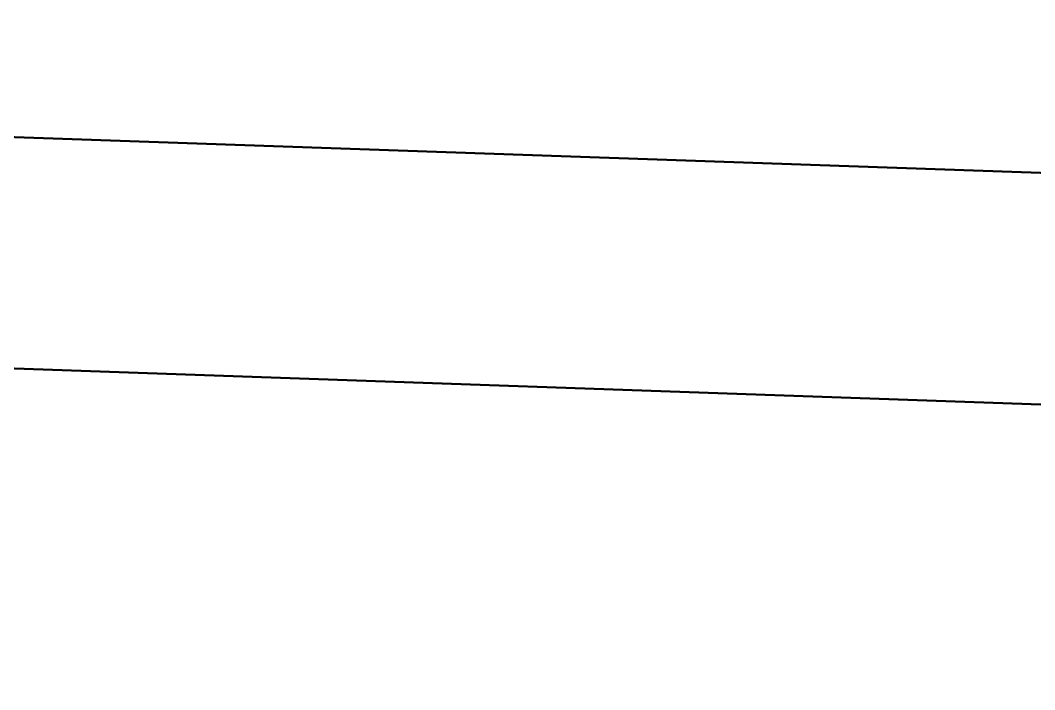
# Model space of a CAD drawing. Header units: metres. Extents: x 10 to 831, y 10 to 584.
# Drawn here: x 66.06 to 77.01, y 479.63 to 486.85 of the extents above; entities that cross this region are included whole.
import ezdxf

# ---------------------------------------------------------------- set-up
doc = ezdxf.new("R2010")
doc.units = ezdxf.units.M
doc.layers.add('CUT', color=7, linetype='Continuous', lineweight=50)
doc.layers.add('VIS', color=8, linetype='Continuous', lineweight=13)

msp = doc.modelspace()

# ---------------------------------------------------------------- linework, layer by layer
at = {"layer": 'CUT'}
for p, q in [((165, 482.127), (30, 486.852)), ((30, 484.352), (165, 479.627))]:
    msp.add_line(p, q, dxfattribs=at)
at = {"layer": 'VIS'}
for p, q in [((30, 486.852), (162.75, 482.206)), ((165, 482.127), (30, 486.852)), ((162.5, 482.214), (30, 486.852)), ((47.05, 486.255), (66.3, 485.582)), ((56.129, 485.937), (67.887, 485.526)), ((66.557, 485.572), (65.336, 485.615)), ((66.087, 485.589), (65.385, 485.614)), ((65.848, 485.597), (66.094, 485.589)), ((66.483, 485.575), (65.888, 485.596)), ((66.651, 485.569), (65.9, 485.595)), ((66.176, 485.586), (65.926, 485.595)), ((66.031, 485.591), (66.254, 485.583)), ((66.069, 485.589), (66.801, 485.563)), ((66.087, 485.589), (66.681, 485.568)), ((66.359, 485.579), (66.12, 485.587)), ((66.176, 485.586), (66.427, 485.577)), ((66.981, 485.558), (66.232, 485.583)), ((66.926, 485.56), (66.249, 485.583)), ((67.022, 485.556), (66.272, 485.582)), ((66.548, 485.572), (66.34, 485.58)), ((66.606, 485.57), (66.356, 485.579)), ((66.636, 485.569), (66.386, 485.578)), ((66.645, 485.569), (66.409, 485.577)), ((66.668, 485.568), (66.435, 485.577)), ((66.691, 485.567), (66.467, 485.575)), ((66.475, 485.575), (67.152, 485.552)), ((66.731, 485.566), (66.483, 485.575)), ((66.522, 485.574), (66.772, 485.565)), ((66.548, 485.572), (66.757, 485.565)), ((66.801, 485.563), (66.558, 485.572)), ((67.262, 485.548), (66.571, 485.572)), ((67.328, 485.546), (66.588, 485.571)), ((67.359, 485.544), (66.61, 485.57)), ((66.651, 485.569), (66.901, 485.56)), ((66.668, 485.568), (66.901, 485.56)), ((66.691, 485.567), (66.916, 485.56)), ((66.887, 485.561), (66.696, 485.567)), ((66.731, 485.566), (66.979, 485.558)), ((67.025, 485.556), (66.79, 485.564)), ((67.05, 485.555), (66.8, 485.564)), ((66.801, 485.563), (67.044, 485.555)), ((66.801, 485.563), (67.492, 485.539)), ((67.039, 485.555), (66.825, 485.563)), ((66.86, 485.562), (67.109, 485.553)), ((66.887, 485.561), (67.078, 485.554)), ((67.177, 485.55), (66.927, 485.56)), ((66.981, 485.558), (67.231, 485.548)), ((68.271, 485.513), (67.023, 485.556)), ((67.025, 485.556), (67.259, 485.548)), ((67.69, 485.533), (67.058, 485.555)), ((67.672, 485.533), (67.077, 485.554)), ((67.371, 485.544), (67.148, 485.552)), ((67.177, 485.55), (67.428, 485.542)), ((67.482, 485.54), (67.232, 485.548)), ((67.515, 485.538), (67.265, 485.548)), ((67.516, 485.538), (67.271, 485.547)), ((67.273, 485.547), (67.522, 485.538)), ((67.276, 485.547), (67.87, 485.527)), ((67.328, 485.546), (67.574, 485.536)), ((67.59, 485.536), (67.365, 485.544)), ((67.371, 485.544), (67.594, 485.536)), ((67.637, 485.535), (67.386, 485.543)), ((68.614, 485.5), (67.428, 485.542)), ((67.502, 485.539), (69.473, 485.47)), ((67.516, 485.538), (67.761, 485.53)), ((68.271, 485.513), (67.523, 485.538)), ((67.794, 485.529), (67.555, 485.538)), ((67.59, 485.536), (67.814, 485.528)), ((68.281, 485.512), (67.604, 485.535)), ((68.365, 485.509), (67.619, 485.535)), ((67.665, 485.534), (68.376, 485.509)), ((67.897, 485.526), (67.683, 485.533)), ((69.254, 485.478), (67.721, 485.531)), ((68.011, 485.521), (67.761, 485.53)), ((68.522, 485.504), (67.772, 485.529)), ((67.772, 485.529), (68.022, 485.521)), ((67.794, 485.529), (68.033, 485.521)), ((67.829, 485.528), (68.507, 485.504)), ((68.033, 485.521), (67.842, 485.528)), ((68.107, 485.518), (67.856, 485.527)), ((72.143, 485.377), (67.89, 485.526)), ((67.897, 485.526), (68.112, 485.518)), ((68.178, 485.515), (67.928, 485.524)), ((68.221, 485.514), (67.973, 485.522)), ((68.218, 485.514), (68.01, 485.521)), ((68.022, 485.521), (68.272, 485.512)), ((68.278, 485.512), (68.029, 485.521)), ((68.033, 485.521), (68.224, 485.514)), ((68.314, 485.51), (68.068, 485.519)), ((68.178, 485.515), (68.429, 485.507)), ((68.43, 485.507), (68.196, 485.515)), ((68.218, 485.514), (68.427, 485.507)), ((68.497, 485.505), (68.252, 485.513)), ((68.861, 485.491), (68.267, 485.513)), ((68.53, 485.503), (68.297, 485.512)), ((68.314, 485.51), (68.561, 485.502)), ((68.579, 485.501), (68.329, 485.51)), ((68.537, 485.503), (68.335, 485.51)), ((68.365, 485.509), (68.614, 485.5)), ((68.637, 485.5), (68.387, 485.508)), ((70.646, 485.429), (68.394, 485.508)), ((69.106, 485.483), (68.414, 485.507)), ((68.43, 485.507), (68.664, 485.499)), ((68.465, 485.505), (69.059, 485.485)), ((68.711, 485.497), (68.488, 485.505)), ((68.488, 485.505), (68.712, 485.497)), ((68.537, 485.503), (68.738, 485.496)), ((68.637, 485.5), (69.888, 485.456)), ((68.645, 485.499), (69.336, 485.475)), ((69.48, 485.47), (68.73, 485.496)), ((69.011, 485.487), (68.761, 485.495)), ((69.077, 485.484), (68.827, 485.493)), ((69.653, 485.464), (68.903, 485.49)), ((69.179, 485.481), (68.929, 485.489)), ((69.636, 485.465), (68.958, 485.488)), ((69.215, 485.479), (68.966, 485.488)), ((69.184, 485.481), (68.97, 485.488)), ((69.179, 485.481), (68.988, 485.487)), ((69.794, 485.459), (69.054, 485.485)), ((69.077, 485.484), (69.327, 485.476)), ((69.855, 485.457), (69.106, 485.483)), ((69.796, 485.459), (69.164, 485.481)), ((69.378, 485.473), (69.172, 485.481)), ((69.179, 485.481), (69.43, 485.471)), ((69.179, 485.481), (69.37, 485.474)), ((69.184, 485.481), (69.861, 485.457)), ((69.215, 485.479), (69.463, 485.471)), ((69.343, 485.475), (69.544, 485.467)), ((69.356, 485.474), (69.606, 485.466)), ((69.607, 485.466), (69.357, 485.474)), ((69.605, 485.466), (69.381, 485.473)), ((69.638, 485.465), (69.388, 485.473)), ((70.05, 485.45), (69.456, 485.471)), ((69.708, 485.462), (69.469, 485.471)), ((69.715, 485.462), (69.472, 485.47)), ((69.48, 485.47), (69.73, 485.461)), ((70.765, 485.425), (69.518, 485.469)), ((69.802, 485.459), (69.554, 485.467)), ((69.836, 485.457), (69.602, 485.466)), ((69.605, 485.466), (69.828, 485.458)), ((69.645, 485.464), (70.896, 485.42)), ((69.653, 485.464), (69.903, 485.455)), ((69.654, 485.464), (70.248, 485.443)), ((69.888, 485.456), (69.68, 485.463)), ((69.715, 485.462), (69.957, 485.453)), ((69.968, 485.453), (69.722, 485.462)), ((69.98, 485.452), (69.731, 485.461)), ((70.015, 485.451), (69.765, 485.46)), ((69.767, 485.46), (70.516, 485.433)), ((70.021, 485.451), (69.771, 485.46)), ((69.794, 485.459), (70.041, 485.451)), ((70.042, 485.451), (69.828, 485.458)), ((69.836, 485.457), (70.07, 485.45)), ((69.888, 485.456), (70.097, 485.448)), ((70.18, 485.446), (69.93, 485.454)), ((70.208, 485.445), (69.96, 485.453)), ((69.968, 485.453), (70.213, 485.445)), ((70.042, 485.451), (70.257, 485.443)), ((70.355, 485.44), (70.106, 485.448)), ((70.326, 485.44), (70.135, 485.447)), ((70.392, 485.438), (70.159, 485.446)), ((70.18, 485.446), (70.431, 485.437)), ((70.208, 485.445), (70.457, 485.436)), ((70.949, 485.418), (70.258, 485.442)), ((71.028, 485.416), (70.295, 485.442)), ((70.99, 485.417), (70.313, 485.441)), ((70.326, 485.44), (70.517, 485.433)), ((70.577, 485.432), (70.327, 485.44)), ((71.108, 485.413), (70.358, 485.439)), ((70.626, 485.43), (70.378, 485.438)), ((76.646, 485.219), (70.392, 485.438)), ((70.456, 485.436), (70.651, 485.429)), ((70.488, 485.434), (71.18, 485.411)), ((70.766, 485.425), (70.516, 485.433)), ((70.781, 485.425), (70.534, 485.433)), ((71.241, 485.409), (70.539, 485.433)), ((70.539, 485.433), (71.216, 485.409)), ((70.608, 485.43), (70.858, 485.421)), ((71.239, 485.409), (70.645, 485.429)), ((70.896, 485.42), (70.66, 485.428)), ((70.948, 485.418), (70.703, 485.427)), ((70.945, 485.418), (70.721, 485.426)), ((70.773, 485.425), (71.476, 485.4)), ((70.781, 485.425), (71.028, 485.416)), ((70.843, 485.423), (71.437, 485.401)), ((71.143, 485.412), (70.904, 485.42)), ((71.181, 485.411), (70.931, 485.419)), ((70.945, 485.418), (71.168, 485.411)), ((70.986, 485.417), (71.697, 485.392)), ((71.329, 485.405), (71.115, 485.412)), ((71.143, 485.412), (71.383, 485.404)), ((71.356, 485.404), (71.155, 485.412)), ((71.181, 485.411), (71.432, 485.401)), ((71.935, 485.384), (71.223, 485.409)), ((71.979, 485.382), (71.229, 485.409)), ((71.51, 485.399), (71.26, 485.408)), ((71.514, 485.399), (71.264, 485.408)), ((72.324, 485.37), (71.271, 485.408)), ((71.521, 485.399), (71.271, 485.408)), ((71.472, 485.4), (71.281, 485.407)), ((71.58, 485.397), (71.33, 485.405)), ((71.558, 485.397), (71.349, 485.404)), ((71.356, 485.404), (71.558, 485.397)), ((72.155, 485.377), (71.405, 485.403)), ((71.699, 485.392), (71.45, 485.401)), ((71.472, 485.4), (71.663, 485.394)), ((72.261, 485.372), (71.521, 485.399)), ((71.558, 485.397), (71.767, 485.39)), ((71.642, 485.394), (72.393, 485.368)), ((72.345, 485.37), (71.667, 485.394)), ((72.907, 485.35), (71.686, 485.393)), ((71.98, 485.382), (71.73, 485.391)), ((72.077, 485.379), (71.827, 485.388)), ((72.428, 485.367), (71.834, 485.387)), ((72.609, 485.361), (71.858, 485.386)), ((71.893, 485.385), (72.57, 485.362)), ((72.182, 485.375), (71.932, 485.384)), ((72.647, 485.359), (71.944, 485.384)), ((71.95, 485.384), (72.2, 485.375)), ((72.162, 485.376), (71.96, 485.383)), ((72.187, 485.375), (71.973, 485.382)), ((71.979, 485.382), (72.228, 485.373)), ((72.032, 485.38), (72.626, 485.36)), ((72.288, 485.372), (72.039, 485.38)), ((72.285, 485.372), (72.062, 485.38)), ((72.351, 485.37), (72.102, 485.378)), ((72.793, 485.354), (72.102, 485.378)), ((72.108, 485.378), (72.358, 485.369)), ((72.155, 485.377), (72.405, 485.368)), ((72.162, 485.376), (72.363, 485.369)), ((72.419, 485.367), (72.174, 485.375)), ((72.179, 485.375), (72.413, 485.368)), ((72.183, 485.375), (72.433, 485.366)), ((72.187, 485.375), (72.402, 485.368)), ((72.509, 485.364), (72.26, 485.372)), ((72.514, 485.364), (72.264, 485.372)), ((72.285, 485.372), (72.508, 485.364)), ((72.332, 485.37), (73.023, 485.346)), ((72.567, 485.362), (72.379, 485.369)), ((72.628, 485.36), (72.386, 485.369)), ((72.418, 485.367), (72.662, 485.358)), ((72.419, 485.367), (72.664, 485.358)), ((72.618, 485.36), (72.427, 485.367)), ((72.692, 485.358), (72.444, 485.366)), ((73.26, 485.338), (72.511, 485.364)), ((72.842, 485.352), (72.593, 485.361)), ((72.618, 485.36), (72.809, 485.353)), ((72.628, 485.36), (72.871, 485.351)), ((72.692, 485.358), (72.941, 485.349)), ((72.761, 485.355), (73.01, 485.346)), ((73.021, 485.346), (72.771, 485.355)), ((72.799, 485.354), (72.994, 485.347)), ((73.057, 485.345), (72.818, 485.353)), ((72.842, 485.352), (73.09, 485.344)), ((73.184, 485.341), (72.933, 485.349)), ((74.51, 485.294), (72.977, 485.347)), ((73.248, 485.338), (73.001, 485.346)), ((73.228, 485.339), (73.019, 485.346)), ((73.021, 485.346), (73.271, 485.338)), ((73.699, 485.322), (73.022, 485.346)), ((73.617, 485.325), (73.023, 485.346)), ((73.196, 485.34), (74.729, 485.286)), ((73.221, 485.339), (73.815, 485.318)), ((73.977, 485.312), (73.228, 485.339)), ((73.228, 485.339), (73.437, 485.332)), ((73.248, 485.338), (73.494, 485.33)), ((73.248, 485.338), (73.473, 485.33)), ((73.509, 485.329), (73.259, 485.338)), ((73.474, 485.33), (73.26, 485.338)), ((75.351, 485.264), (73.308, 485.336)), ((73.578, 485.327), (73.327, 485.336)), ((73.584, 485.327), (73.35, 485.334)), ((74.109, 485.308), (73.359, 485.334)), ((74.43, 485.297), (73.377, 485.333)), ((73.625, 485.325), (73.402, 485.332)), ((74.183, 485.305), (73.438, 485.332)), ((73.697, 485.322), (73.509, 485.329)), ((73.759, 485.32), (73.51, 485.329)), ((73.767, 485.32), (73.517, 485.329)), ((73.764, 485.32), (73.573, 485.327)), ((73.584, 485.327), (73.818, 485.318)), ((73.609, 485.325), (73.859, 485.317)), ((74.013, 485.312), (73.764, 485.32)), ((73.764, 485.32), (73.955, 485.313)), ((76.15, 485.236), (73.899, 485.316)), ((74.185, 485.305), (73.934, 485.314)), ((74.637, 485.29), (73.945, 485.313)), ((74.176, 485.305), (73.974, 485.312)), ((73.977, 485.312), (74.727, 485.286)), ((74.234, 485.303), (73.988, 485.312)), ((74.332, 485.3), (74.118, 485.308)), ((74.176, 485.305), (74.867, 485.282)), ((74.806, 485.284), (74.212, 485.304)), ((74.492, 485.294), (74.253, 485.303)), ((75.02, 485.276), (74.27, 485.303)), ((74.519, 485.293), (74.295, 485.302)), ((74.332, 485.3), (74.547, 485.293)), ((75.054, 485.275), (74.376, 485.298)), ((75.158, 485.271), (74.407, 485.298)), ((74.41, 485.298), (75.004, 485.277)), ((74.675, 485.288), (74.439, 485.297)), ((74.444, 485.296), (75.578, 485.257)), ((74.492, 485.294), (74.732, 485.286)), ((74.519, 485.293), (74.742, 485.286)), ((74.52, 485.293), (74.77, 485.285)), ((74.774, 485.284), (74.525, 485.293)), ((75.255, 485.268), (74.544, 485.293)), ((74.831, 485.283), (74.582, 485.291)), ((75.347, 485.264), (74.598, 485.291)), ((74.602, 485.29), (74.828, 485.283)), ((74.87, 485.282), (74.625, 485.29)), ((74.826, 485.283), (74.638, 485.29)), ((74.645, 485.289), (76.896, 485.211)), ((74.898, 485.281), (74.689, 485.288)), ((76.461, 485.226), (74.712, 485.287)), ((74.91, 485.28), (74.719, 485.286)), ((74.99, 485.277), (74.755, 485.285)), ((75.013, 485.277), (74.763, 485.285)), ((74.981, 485.277), (74.78, 485.284)), ((74.781, 485.284), (75.018, 485.276)), ((74.848, 485.282), (75.097, 485.274)), ((75.61, 485.255), (74.86, 485.282)), ((74.87, 485.282), (75.115, 485.273)), ((74.898, 485.281), (75.107, 485.273)), ((74.91, 485.28), (75.101, 485.273)), ((75.176, 485.27), (74.928, 485.279)), ((75.186, 485.27), (74.935, 485.279)), ((75.141, 485.272), (74.946, 485.279)), ((74.981, 485.277), (75.183, 485.27)), ((74.99, 485.277), (75.224, 485.269)), ((76.253, 485.233), (75.006, 485.277)), ((75.11, 485.273), (75.36, 485.264)), ((75.141, 485.272), (75.336, 485.265)), ((75.149, 485.272), (76.4, 485.228)), ((75.158, 485.271), (75.408, 485.263)), ((75.176, 485.27), (75.425, 485.262)), ((75.255, 485.268), (76.004, 485.241)), ((75.513, 485.259), (75.28, 485.267)), ((75.542, 485.258), (75.299, 485.267)), ((75.591, 485.256), (75.343, 485.264)), ((75.995, 485.242), (75.401, 485.263)), ((75.619, 485.255), (75.405, 485.263)), ((75.714, 485.252), (75.468, 485.26)), ((76.536, 485.223), (75.483, 485.26)), ((99.857, 484.406), (75.539, 485.258)), ((75.542, 485.258), (75.785, 485.25)), ((75.599, 485.256), (76.193, 485.235)), ((75.859, 485.246), (75.636, 485.255)), ((75.915, 485.245), (75.671, 485.254)), ((75.714, 485.252), (75.961, 485.243)), ((76.476, 485.225), (75.727, 485.251)), ((76.408, 485.228), (75.731, 485.251)), ((76.008, 485.241), (75.758, 485.25)), ((76.52, 485.223), (75.77, 485.25)), ((76.48, 485.225), (75.789, 485.249)), ((75.859, 485.246), (76.082, 485.239)), ((76.056, 485.24), (75.865, 485.246)), ((76.17, 485.236), (75.922, 485.245)), ((76.187, 485.235), (75.936, 485.244)), ((75.957, 485.243), (76.183, 485.236)), ((76.753, 485.216), (76.004, 485.241)), ((76.019, 485.241), (76.711, 485.217)), ((76.02, 485.241), (76.27, 485.232)), ((76.056, 485.24), (76.247, 485.233)), ((76.313, 485.231), (76.117, 485.237)), ((76.395, 485.228), (76.161, 485.236)), ((76.406, 485.228), (76.167, 485.236)), ((76.17, 485.236), (76.418, 485.227)), ((76.477, 485.225), (76.227, 485.234)), ((76.513, 485.224), (76.263, 485.232)), ((76.478, 485.225), (76.263, 485.232)), ((76.569, 485.222), (76.359, 485.229)), ((77.111, 485.203), (76.36, 485.229)), ((76.395, 485.228), (76.63, 485.22)), ((76.406, 485.228), (76.645, 485.219)), ((76.701, 485.217), (76.454, 485.226)), ((76.476, 485.225), (76.726, 485.216)), ((76.477, 485.225), (76.692, 485.217)), ((76.569, 485.222), (76.777, 485.215)), ((77.184, 485.201), (76.59, 485.221)), ((76.61, 485.221), (76.86, 485.212)), ((76.701, 485.217), (76.948, 485.209)), ((77.008, 485.207), (76.758, 485.215)), ((76.788, 485.214), (77.382, 485.193)), ((76.995, 485.207), (76.794, 485.214)), ((77.078, 485.204), (76.828, 485.213)), ((77.66, 485.183), (76.909, 485.21)), ((77.188, 485.2), (76.937, 485.209)), ((76.969, 485.208), (96.383, 484.529)), ((77.199, 485.2), (76.976, 485.207)), ((165, 479.627), (30, 484.352)), ((30, 484.352), (165, 479.627)), ((30, 484.352), (165, 479.627)), ((48.05, 483.72), (72.3, 482.871)), ((54.05, 483.51), (90.3, 482.241)), ((90.05, 482.25), (55.3, 483.466)), ((60.134, 483.297), (68.39, 483.008)), ((66.451, 483.076), (64.981, 483.128)), ((65.191, 483.12), (66.66, 483.068)), ((65.513, 483.109), (66.26, 483.082)), ((65.572, 483.106), (66.249, 483.083)), ((65.649, 483.104), (66.373, 483.079)), ((65.7, 483.102), (66.409, 483.077)), ((65.825, 483.098), (66.074, 483.089)), ((66.087, 483.088), (65.853, 483.097)), ((66.148, 483.087), (65.902, 483.095)), ((66.173, 483.086), (65.936, 483.094)), ((66.076, 483.089), (66.326, 483.081)), ((66.087, 483.088), (66.322, 483.081)), ((66.801, 483.063), (66.11, 483.088)), ((66.321, 483.081), (66.132, 483.087)), ((66.148, 483.087), (66.393, 483.078)), ((66.283, 483.082), (68.029, 483.02)), ((66.321, 483.081), (66.511, 483.074)), ((66.34, 483.08), (67.032, 483.055)), ((66.606, 483.071), (66.356, 483.08)), ((66.376, 483.079), (66.625, 483.07)), ((66.454, 483.076), (67.203, 483.049)), ((66.522, 483.074), (67.272, 483.047)), ((66.543, 483.072), (69.792, 482.959)), ((66.606, 483.071), (66.856, 483.062)), ((66.672, 483.068), (67.89, 483.026)), ((66.879, 483.061), (66.681, 483.068)), ((66.926, 483.06), (66.701, 483.067)), ((67.022, 483.056), (66.772, 483.065)), ((68.248, 483.013), (66.828, 483.063)), ((67.068, 483.054), (66.855, 483.062)), ((66.879, 483.061), (67.077, 483.054)), ((67.646, 483.034), (66.916, 483.06)), ((66.926, 483.06), (67.604, 483.035)), ((67.228, 483.049), (66.979, 483.058)), ((67.78, 483.029), (67.031, 483.055)), ((67.045, 483.055), (67.29, 483.047)), ((67.048, 483.055), (67.764, 483.03)), ((67.075, 483.054), (67.325, 483.046)), ((67.336, 483.045), (67.089, 483.053)), ((67.129, 483.052), (67.374, 483.043)), ((67.151, 483.052), (67.401, 483.043)), ((67.228, 483.049), (67.476, 483.04)), ((67.483, 483.04), (67.236, 483.048)), ((67.493, 483.04), (67.259, 483.048)), ((67.525, 483.038), (67.286, 483.047)), ((67.336, 483.045), (68.079, 483.019)), ((67.436, 483.041), (68.45, 483.006)), ((67.483, 483.04), (68.224, 483.014)), ((67.493, 483.04), (67.727, 483.032)), ((67.505, 483.039), (68.252, 483.013)), ((67.576, 483.036), (67.826, 483.028)), ((67.581, 483.036), (67.823, 483.028)), ((67.606, 483.035), (68.357, 483.01)), ((67.637, 483.034), (67.887, 483.026)), ((68.003, 483.022), (67.754, 483.031)), ((69.542, 482.967), (67.793, 483.029)), ((68.107, 483.018), (67.856, 483.027)), ((68.068, 483.019), (67.87, 483.026)), ((68.171, 483.015), (67.925, 483.024)), ((68.184, 483.015), (67.953, 483.024)), ((68.221, 483.014), (67.973, 483.023)), ((68.022, 483.021), (68.772, 482.995)), ((68.05, 483.02), (68.3, 483.011)), ((68.732, 482.996), (68.055, 483.02)), ((68.068, 483.019), (68.267, 483.013)), ((68.171, 483.015), (68.418, 483.007)), ((68.184, 483.015), (68.875, 482.991)), ((68.221, 483.014), (68.47, 483.005)), ((68.522, 483.004), (68.272, 483.012)), ((68.281, 483.012), (68.958, 482.988)), ((68.311, 483.011), (68.56, 483.002)), ((69.645, 482.964), (68.394, 483.008)), ((68.43, 483.006), (69.133, 482.982)), ((68.515, 483.004), (68.765, 482.995)), ((68.576, 483.001), (68.826, 482.993)), ((68.816, 482.993), (68.604, 483)), ((68.637, 483), (68.887, 482.99)), ((68.645, 482.999), (70.896, 482.921)), ((68.899, 482.99), (68.664, 482.999)), ((69.03, 482.986), (68.789, 482.994)), ((69.215, 482.979), (68.966, 482.988)), ((69.03, 482.986), (69.272, 482.977)), ((71.444, 482.901), (69.035, 482.986)), ((69.257, 482.978), (69.059, 482.985)), ((69.077, 482.984), (69.327, 482.976)), ((69.435, 482.971), (69.196, 482.98)), ((69.215, 482.979), (69.463, 482.971)), ((69.254, 482.978), (72.101, 482.878)), ((69.257, 482.978), (69.456, 482.971)), ((69.582, 482.966), (69.337, 482.975)), ((69.607, 482.966), (69.357, 482.974)), ((69.636, 482.965), (69.41, 482.972)), ((69.435, 482.971), (69.674, 482.963)), ((69.496, 482.97), (70.741, 482.926)), ((69.55, 482.967), (69.8, 482.959)), ((69.582, 482.966), (69.828, 482.958)), ((69.607, 482.966), (69.857, 482.957)), ((69.636, 482.965), (69.861, 482.957)), ((69.638, 482.965), (69.888, 482.956)), ((69.651, 482.964), (69.901, 482.955)), ((70.446, 482.936), (69.706, 482.962)), ((70.492, 482.935), (69.745, 482.961)), ((70.021, 482.951), (69.771, 482.959)), ((70.488, 482.935), (69.797, 482.959)), ((69.836, 482.957), (70.539, 482.933)), ((69.952, 482.953), (70.66, 482.928)), ((69.953, 482.953), (71.187, 482.91)), ((70.021, 482.951), (70.271, 482.942)), ((70.027, 482.951), (70.719, 482.927)), ((70.051, 482.95), (70.295, 482.942)), ((70.308, 482.941), (70.06, 482.95)), ((70.304, 482.941), (70.07, 482.95)), ((70.081, 482.949), (71.299, 482.906)), ((70.424, 482.937), (70.188, 482.945)), ((70.479, 482.935), (70.238, 482.944)), ((70.446, 482.936), (70.248, 482.943)), ((70.308, 482.941), (71.051, 482.915)), ((71.542, 482.898), (70.325, 482.94)), ((70.446, 482.936), (70.645, 482.929)), ((70.705, 482.927), (70.457, 482.936)), ((70.479, 482.935), (70.721, 482.927)), ((71.899, 482.885), (70.479, 482.935)), ((70.55, 482.933), (70.8, 482.923)), ((70.564, 482.932), (70.809, 482.923)), ((70.608, 482.931), (71.358, 482.904)), ((70.639, 482.93), (70.889, 482.921)), ((70.682, 482.928), (72.507, 482.864)), ((70.905, 482.92), (70.691, 482.928)), ((70.705, 482.927), (70.954, 482.918)), ((70.99, 482.917), (70.764, 482.925)), ((70.797, 482.924), (71.045, 482.915)), ((70.852, 482.922), (71.101, 482.913)), ((71.108, 482.913), (70.858, 482.922)), ((70.99, 482.917), (71.216, 482.909)), ((71.241, 482.909), (71.007, 482.917)), ((71.014, 482.916), (71.264, 482.908)), ((71.345, 482.904), (71.106, 482.913)), ((71.113, 482.913), (71.36, 482.904)), ((71.241, 482.909), (71.476, 482.9)), ((71.345, 482.904), (71.583, 482.897)), ((71.635, 482.894), (71.437, 482.901)), ((71.45, 482.901), (71.7, 482.892)), ((71.699, 482.892), (71.45, 482.901)), ((71.521, 482.899), (71.771, 482.89)), ((71.55, 482.898), (71.8, 482.889)), ((71.635, 482.894), (71.834, 482.887)), ((71.639, 482.894), (76.393, 482.728)), ((71.871, 482.886), (71.641, 482.894)), ((71.643, 482.894), (79.898, 482.606)), ((71.929, 482.884), (71.687, 482.892)), ((71.699, 482.892), (71.947, 482.884)), ((73.169, 482.841), (71.7, 482.892)), ((72.483, 482.865), (71.737, 482.891)), ((71.771, 482.89), (73.517, 482.829)), ((71.871, 482.886), (72.562, 482.862)), ((71.91, 482.885), (73.379, 482.834)), ((71.929, 482.884), (72.653, 482.859)), ((71.986, 482.882), (72.732, 482.856)), ((72.108, 482.878), (72.859, 482.851)), ((72.345, 482.87), (72.119, 482.877)), ((72.345, 482.87), (72.57, 482.862)), ((72.609, 482.861), (72.358, 482.869)), ((74.645, 482.789), (72.393, 482.868)), ((72.647, 482.859), (72.413, 482.868)), ((73.268, 482.837), (72.52, 482.864)), ((72.577, 482.861), (72.827, 482.853)), ((72.606, 482.861), (72.853, 482.852)), ((72.824, 482.853), (72.626, 482.86)), ((72.647, 482.859), (72.881, 482.851)), ((72.654, 482.859), (72.904, 482.85)), ((72.656, 482.859), (72.906, 482.85)), ((73.41, 482.832), (72.669, 482.858)), ((72.692, 482.857), (73.438, 482.832)), ((73.017, 482.846), (72.772, 482.855)), ((72.824, 482.853), (73.023, 482.846)), ((72.916, 482.85), (74.151, 482.807)), ((73.017, 482.846), (73.262, 482.837)), ((73.021, 482.846), (73.771, 482.82)), ((73.042, 482.846), (76.292, 482.731)), ((73.05, 482.845), (73.8, 482.818)), ((73.254, 482.838), (73.971, 482.813)), ((73.521, 482.829), (73.271, 482.837)), ((73.282, 482.837), (73.531, 482.828)), ((73.526, 482.829), (73.337, 482.835)), ((73.699, 482.822), (73.473, 482.83)), ((74.176, 482.805), (73.484, 482.83)), ((73.732, 482.821), (73.493, 482.83)), ((73.514, 482.829), (73.764, 482.82)), ((73.526, 482.829), (73.716, 482.822)), ((73.775, 482.82), (73.527, 482.829)), ((73.577, 482.827), (73.827, 482.818)), ((73.609, 482.826), (74.359, 482.799)), ((73.888, 482.816), (73.675, 482.823)), ((73.699, 482.822), (74.376, 482.798)), ((73.715, 482.822), (74.406, 482.798)), ((74.475, 482.795), (73.728, 482.822)), ((73.775, 482.82), (74.518, 482.793)), ((74.013, 482.812), (73.815, 482.818)), ((74.053, 482.81), (73.818, 482.818)), ((74.109, 482.808), (73.859, 482.817)), ((73.861, 482.817), (74.103, 482.808)), ((74.649, 482.789), (73.899, 482.816)), ((74.183, 482.805), (73.934, 482.814)), ((73.977, 482.812), (74.724, 482.787)), ((73.977, 482.812), (75.195, 482.77)), ((73.998, 482.812), (74.244, 482.803)), ((74.013, 482.812), (74.212, 482.804)), ((74.053, 482.81), (74.287, 482.802)), ((74.078, 482.809), (74.328, 482.8)), ((74.322, 482.8), (74.111, 482.808)), ((74.149, 482.807), (76.4, 482.728)), ((74.183, 482.805), (74.431, 482.796)), ((74.203, 482.804), (74.912, 482.78)), ((74.951, 482.779), (74.221, 482.804)), ((76.042, 482.74), (74.292, 482.802)), ((74.348, 482.799), (74.598, 482.791)), ((74.675, 482.788), (74.439, 482.796)), ((74.664, 482.788), (74.474, 482.795)), ((74.477, 482.795), (74.727, 482.787)), ((74.52, 482.793), (75.27, 482.768)), ((75.956, 482.743), (74.536, 482.793)), ((74.664, 482.788), (74.853, 482.782)), ((77.138, 482.702), (74.729, 482.786)), ((74.739, 482.786), (75.753, 482.75)), ((75.02, 482.776), (74.77, 482.785)), ((75.054, 482.775), (74.828, 482.783)), ((75.176, 482.77), (74.928, 482.779)), ((74.938, 482.779), (75.671, 482.754)), ((74.948, 482.779), (77.357, 482.694)), ((74.99, 482.777), (75.693, 482.752)), ((75.202, 482.769), (75.004, 482.776)), ((75.054, 482.775), (75.279, 482.767)), ((75.31, 482.766), (75.069, 482.774)), ((75.07, 482.774), (75.317, 482.765)), ((75.11, 482.773), (75.86, 482.747)), ((75.164, 482.771), (75.88, 482.746)), ((75.176, 482.77), (75.425, 482.762)), ((75.203, 482.769), (75.401, 482.762)), ((75.458, 482.76), (75.224, 482.769)), ((75.31, 482.766), (75.552, 482.757)), ((75.328, 482.765), (75.577, 482.756)), ((75.558, 482.757), (75.328, 482.765)), ((75.61, 482.755), (75.36, 482.764)), ((75.642, 482.755), (75.403, 482.762)), ((75.462, 482.76), (75.71, 482.752)), ((75.558, 482.757), (76.25, 482.733)), ((75.578, 482.756), (75.828, 482.748)), ((75.801, 482.748), (75.612, 482.755)), ((75.88, 482.746), (75.633, 482.755)), ((76.466, 482.726), (75.72, 482.751)), ((75.768, 482.75), (76.017, 482.741)), ((75.801, 482.748), (75.991, 482.742)), ((75.88, 482.746), (76.621, 482.72)), ((75.947, 482.743), (76.696, 482.717)), ((75.969, 482.743), (76.715, 482.716)), ((76.013, 482.742), (76.263, 482.733)), ((76.02, 482.741), (76.77, 482.715)), ((76.059, 482.74), (77.295, 482.697)), ((76.156, 482.736), (76.407, 482.728)), ((76.17, 482.736), (76.915, 482.709)), ((76.408, 482.728), (76.183, 482.736)), ((76.392, 482.728), (76.193, 482.735)), ((76.52, 482.724), (76.27, 482.733)), ((76.392, 482.728), (76.59, 482.721)), ((76.395, 482.728), (77.098, 482.703)), ((76.408, 482.728), (76.634, 482.72)), ((76.667, 482.719), (76.418, 482.727)), ((76.759, 482.715), (76.518, 482.724)), ((76.61, 482.721), (77.361, 482.694)), ((76.864, 482.712), (76.63, 482.72)), ((76.759, 482.715), (77.001, 482.707)), ((77.111, 482.703), (76.86, 482.712)), ((77.242, 482.698), (76.994, 482.707))]:
    msp.add_line(p, q, dxfattribs=at)

doc.saveas('drawing.dxf')
